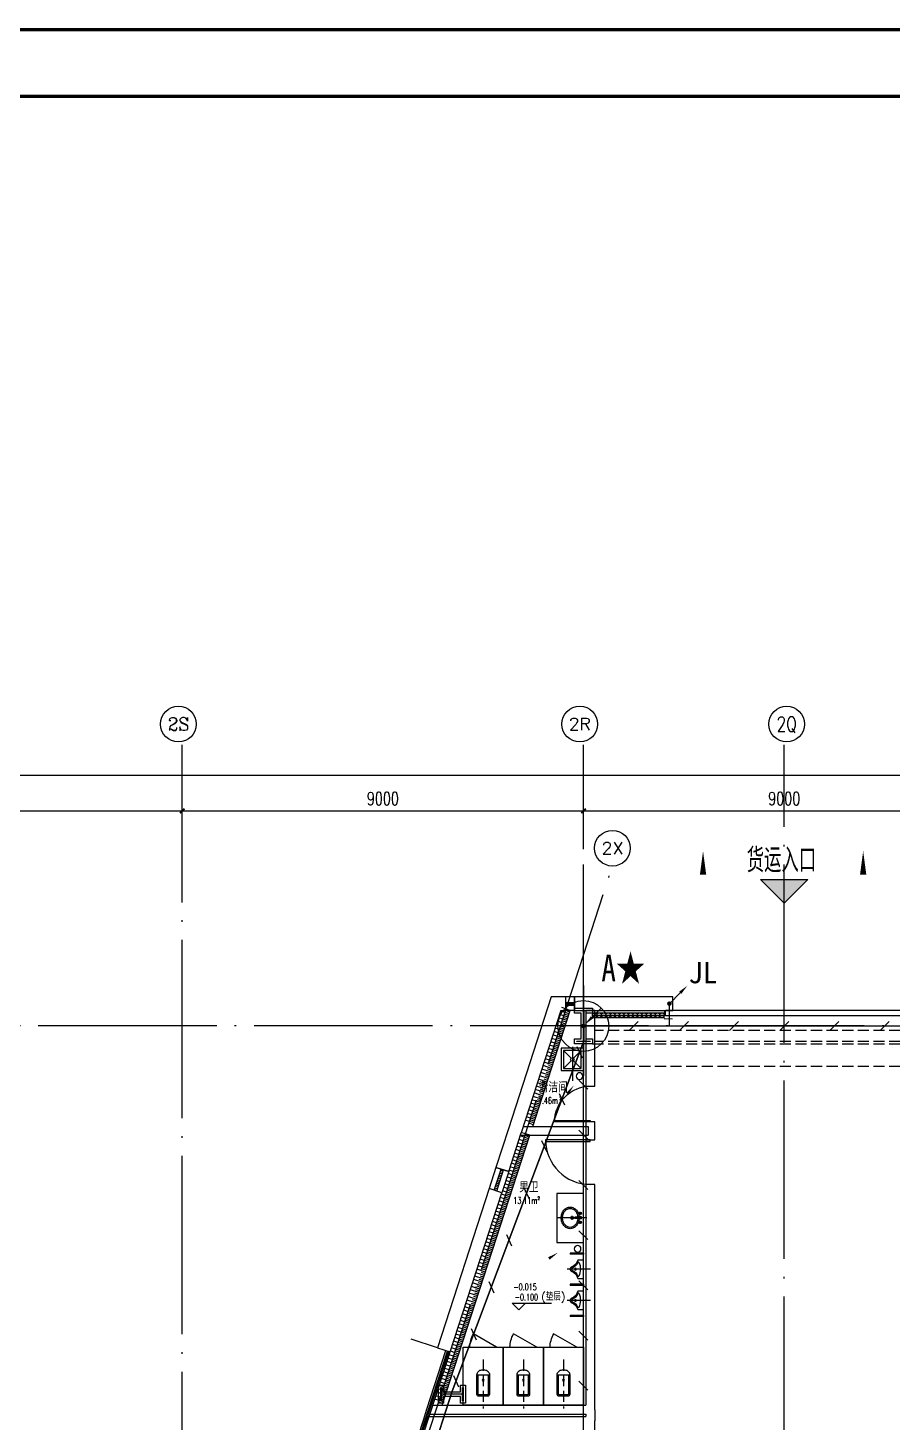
# Model space of a CAD drawing. Extents: x -1396510 to 1250330, y -1892470 to 1623980.
# Drawn here: x -276314 to -256935, y -998987 to -967742 of the extents above; entities that cross this region are included whole.
import ezdxf
from ezdxf.enums import TextEntityAlignment as Align

# ---------------------------------------------------------------- set-up
doc = ezdxf.new("R2010")
doc.units = 0
doc.header["$LTSCALE"] = 1000
doc.header["$MEASUREMENT"] = 0
for name, pattern in [('10平面$0$DASH', [0.35, 0.25, -0.1]), ('10平面$1$DOTE', [2.42, 2, -0.2, 0.02, -0.2]), ('CENTER2', [1.125, 0.75, -0.125, 0.125, -0.125]), ('DASH', [0.35, 0.25, -0.1]), ('DOTE', [2.42, 2, -0.2, 0.02, -0.2])]:
    doc.linetypes.add(name, pattern=pattern)
doc.layers.get('Defpoints').update_dxf_attribs({"color": 210})
for name, color, linetype in [('0-cxFrame', 155, 'Continuous'), ('10平面$0$WINDOW', 4, 'Continuous'), ('10平面$1$A-AXIS-DOTE', 14, '10平面$1$DOTE'), ('99平面图例外参$0$A-HATCH-2', 251, 'Continuous'), ('A-AXIS-D', 1, 'Continuous'), ('A-AXIS-DOTE', 14, 'DOTE'), ('A-AXIS-DP', 126, 'Continuous'), ('A-AXIS-SYMB', 3, 'Continuous'), ('A-HATCH-2', 251, 'Continuous'), ('A-HRAIL', 173, 'Continuous'), ('A-LIN-V', 9, 'Continuous'), ('A-SFCE', 30, 'Continuous'), ('A-TEXT', 61, 'Continuous'), ('A-WC', 223, 'Continuous'), ('A-WINDOW', 140, 'Continuous'), ('AS-COLN', 6, 'Continuous'), ('AS-WALL', 40, 'Continuous'), ('DIM_SYMB', 3, 'Continuous'), ('FH-tri', 180, 'Continuous'), ('LWIRE', 4, 'Continuous'), ('SHTLN', 4, 'Continuous'), ('TEL_TEXT', 7, 'Continuous'), ('WIRE-接地', 4, 'Continuous'), ('WIRE-照明', 1, 'Continuous'), ('建-墙-幕', 4, 'Continuous'), ('建-房间', 7, 'Continuous'), ('建-标高', 3, 'Continuous'), ('建-门', 4, 'Continuous')]:
    doc.layers.add(name, color=color, linetype=linetype)
doc.layers.add('0-cxText', color=131, linetype='Continuous', lineweight=25)
doc.layers.add('A-云线2', color=3, linetype='Continuous', plot=False)
doc.styles.add('-宋体', font='', dxfattribs={"width": 0.8})
doc.styles.add('_TCH_AXIS', font='COMPLEX', dxfattribs={"bigfont": 'GBCBIG'})
doc.styles.add('_TCH_DIM_T3', font='SIMPLEX', dxfattribs={"width": 0.705882, "bigfont": 'GBCBIG'})
doc.styles.add('A-AREA', font='SIMPLEX', dxfattribs={"bigfont": 'GBCBIG'})
doc.styles.add('A-STANDARD', font='SIMPLEX', dxfattribs={"bigfont": 'GBCBIG'})
doc.styles.add('cx_tuming', font='simhei.ttf')
doc.styles.add('cx_tuqian1', font='')
doc.styles.get("Standard").update_dxf_attribs({"font": 'gbenor.shx', "bigfont": 'gbcbig.shx'})
doc.styles.add('宋体', font='')
doc.styles.add('黑体', font='simhei.ttf', dxfattribs={"height": 12})
doc.styles.get('-宋体').set_extended_font_data('SimSun')
doc.styles.get('cx_tuqian1').set_extended_font_data('SimSun')
doc.styles.get('宋体').set_extended_font_data('SimSun')
doc.dimstyles.new('_TCH_ARCH&&100', dxfattribs={"dimtxt": 297.5, "dimasz": 100, "dimexe": 100, "dimexo": 100, "dimgap": 126.25, "dimtad": 1, "dimdec": 0, "dimzin": 0, "dimdsep": 46, "dimtxsty": '_TCH_DIM_T3', "dimblk": 'ARCHTICK', "dimcen": 0.09, "dimclrt": 7, "dimazin": 2, "dimtfac": 1, "dimtdec": 0, "dimtix": 1, "dimtmove": 2, "dimatfit": 3, "dimfxl": 0, "dimtolj": 1, "dimtzin": 0, "dimarcsym": 0})

# ---------------------------------------------------------------- blocks, each defined once
blk = doc.blocks.new('厕卫')
at = {"layer": 'A-AXIS-DOTE', "color": 0, "linetype": 'DASH'}
blk.add_line((50, -823), (50, 272), dxfattribs=at)
at = {"layer": 'A-WC', "color": 0}
for p, q in [((-60, -40), (-60, -470)), ((150, -30), (-50, -30)), ((160, -470), (160, -40)), ((190, -470), (-90, -470)), ((350, -1097), (-170, -1397))]:
    blk.add_line(p, q, dxfattribs=at)
blk.add_lwpolyline([(-400, 203), (-400, -1097), (500, -1097), (500, 203)], close=True, dxfattribs=at)
blk.add_lwpolyline([(190, -40, 0.414214), (150, 0), (-50, 0, 0.414214), (-90, -40), (-90, -480, 0.414214), (20, -590), (80, -590, 0.414214), (190, -480)], format="xyb", close=True, dxfattribs=at)
blk.add_circle((50, -359), 20, dxfattribs=at)
for centre, radius, start, end in [((-50, -40), 10, 90, 180), ((150, -40), 10, 0, 90), ((350, -1097), 600, 180, 209.9999)]:
    blk.add_arc(centre, radius, start, end, dxfattribs=at)
for p in [(50, 0), (50, -359)]:
    blk.add_point(p, dxfattribs=at)
blk = doc.blocks.new('$lvtry$00000224')
at = {"color": 0}
for p, q in [((-363, 0), (-363, -300)), ((-338, 0), (-363, 0)), ((-338, -300), (-363, -300)), ((-338, 0), (-338, -300)), ((337, 0), (337, -300)), ((362, 0), (337, 0)), ((362, -300), (337, -300)), ((362, 0), (362, -300))]:
    blk.add_line(p, q, dxfattribs=at)
at = {"color": 0, "elevation": 0}
blk.add_lwpolyline([(-205, -131), (-205, 0), (205, 0), (205, -131, 0.268068), (51, -263, -0.317765), (0, -300, -0.317765), (-51, -263, 0.268068)], format="xyb", close=True, dxfattribs=at)
at = {"color": 0}
blk.add_circle((0, -182, 0), 20, dxfattribs=at)
for centre, radius, start, end in [((-152, -115, 0), 10, 114.1084, 248.1394), ((5, -466, 0), 395, 66.6675, 114.1084), ((-243, -341, 0), 233, 19.2639, 68.1394), ((0, -256, 0), 24, 199.2639, 269.4998), ((0, -256, 0), 24, 270.5002, 340.7361), ((243, -341, 0), 233, 110.4941, 160.7361), ((158, -113, 0), 10, 290.4941, 66.6675)]:
    blk.add_arc(centre, radius, start, end, dxfattribs=at)
blk.add_point((0, -182, 0), dxfattribs=at)
at = {"layer": 'A-AXIS-DOTE', "color": 0}
blk.add_lwpolyline([(0, 153), (0, -367)], dxfattribs=at)
blk = doc.blocks.new('小便器')
at = {"layer": 'A-WC', "color": 8, "xscale": -1, "rotation": 89.99999999999999}
blk.add_blockref('$lvtry$00000224', (2044606, 1695654), dxfattribs=at)
blk = doc.blocks.new('45345')
at = {"layer": 'A-WC'}
h = blk.add_hatch(dxfattribs=at)
h.set_pattern_fill('ANSI31', color=0, scale=10)
h.set_pattern_definition([(30, (40598742844.535, 3385776346.45), (-7.9375, 13.74815), [])])
edge = h.paths.add_edge_path()
edge.add_arc((40598742441.347763, 3385774511.717568), 50, 0, 360)
at = {"layer": 'A-WC', "color": 0}
blk.add_circle((40598742441.347763, 3385774511.717568), 50, dxfattribs=at)
blk = doc.blocks.new('A$C34D37DA4')
at = {"color": 0, "ltscale": 0.5}
for points in [[(-250, -108), (250, -108), (250, 392), (-250, 392)], [(-200, -58), (200, -58), (200, 342), (-200, 342)]]:
    blk.add_lwpolyline(points, close=True, dxfattribs=at)
for points in [[(-200, 342), (-28, 171)], [(28, 171), (200, 342)], [(-200, -58), (-28, 114)], [(28, 114), (200, -58)]]:
    blk.add_lwpolyline(points, dxfattribs=at)
blk.add_circle((0, 142), 40, dxfattribs=at)
at = {"layer": 'A-AXIS-DOTE', "color": 0}
blk.add_lwpolyline([(0, 427), (0, -333)], dxfattribs=at)
blk = doc.blocks.new('10平面$0$$DorLib2D$00000126')
at = {"color": 0, "linetype": 'Continuous'}
for p, q in [((-0.532, 0.5), (-0.532, 0.9)), ((0.532, 0.9), (0.532, 0.5))]:
    blk.add_line(p, q, dxfattribs=at)
at = {"color": 0, "linetype": '10平面$0$DASH'}
for p, q in [((-0.532, 0.9), (0.532, 0.9)), ((-0.532, 0.5), (0.532, 0.5))]:
    blk.add_line(p, q, dxfattribs=at)
blk = doc.blocks.new('42343243')
at = {"layer": '10平面$0$WINDOW', "xscale": 5000, "yscale": 300, "zscale": 300, "rotation": 179.9999999999992}
blk.add_blockref('10平面$0$$DorLib2D$00000126', (-259354, 1223020), dxfattribs=at)
blk = doc.blocks.new('nt66')
at = {"layer": 'A-HATCH-2', "color": 8}
blk.add_lwpolyline([(-195840, 766870), (-195440, 766870), (-195440, 766758), (-195586, 766758), (-195586, 766182), (-195440, 766182), (-195440, 766070), (-195840, 766070), (-195840, 766182), (-195694, 766182), (-195694, 766758), (-195840, 766758)], close=True, dxfattribs=at)
at = {"layer": 'AS-COLN'}
blk.add_lwpolyline([(-195790, 766820), (-195490, 766820), (-195490, 766808), (-195636, 766808), (-195636, 766132), (-195490, 766132), (-195490, 766120), (-195790, 766120), (-195790, 766132), (-195644, 766132), (-195644, 766808), (-195790, 766808)], close=True, dxfattribs=at)
blk = doc.blocks.new('342343243')
at = {"layer": 'A-AXIS-DP', "color": 5}
blk.add_lwpolyline([(-155704, 832070), (-155404, 832070), (-155404, 832058), (-155550, 832058), (-155550, 831582), (-155404, 831582), (-155404, 831570), (-155704, 831570), (-155704, 831582), (-155558, 831582), (-155558, 832058), (-155704, 832058), (-155704, 832070)], close=True, dxfattribs=at)
at = {"layer": 'A-HATCH-2'}
blk.add_lwpolyline([(-155754, 832120), (-155354, 832120), (-155354, 832008), (-155500, 832008), (-155500, 831632), (-155354, 831632), (-155354, 831520), (-155754, 831520), (-155754, 831632), (-155608, 831632), (-155608, 832008), (-155754, 832008)], close=True, dxfattribs=at)
blk = doc.blocks.new('33333')
blk.add_blockref('nt66', (-68214, -43900))
at = {"layer": 'A-AXIS-DP', "rotation": 270}
blk.add_blockref('342343243', (-1098624, 558766), dxfattribs=at)
blk = doc.blocks.new('w42343')
at = {"layer": 'A-HATCH-2', "color": 8, "linetype": 'DASH'}
for p, q in [((-263654, 722170), (-128354, 722170)), ((-263654, 721670), (-128354, 721670))]:
    blk.add_line(p, q, dxfattribs=at)
blk = doc.blocks.new('343243')
at = {"layer": '10平面$1$A-AXIS-DOTE', "color": 0}
blk.add_lwpolyline([(-137039, 783550), (-137039, 784210)], dxfattribs=at)
at = {"layer": 'A-WC', "color": 0}
for p, q in [((-137176, 783694), (-137103, 783694)), ((-137139, 783657), (-137139, 783731)), ((-137084, 783875), (-136994, 783875)), ((-137071, 783707), (-137056, 783814)), ((-137064, 783668), (-137071, 783707)), ((-137064, 783668), (-137056, 783814)), ((-137064, 783668), (-137014, 783668)), ((-137063, 783687), (-137015, 783687)), ((-137056, 783814), (-137022, 783814)), ((-137056, 783804), (-137022, 783804)), ((-137039, 783830), (-137039, 783920)), ((-137014, 783668), (-137022, 783814)), ((-137008, 783707), (-137022, 783814)), ((-137014, 783668), (-137008, 783707)), ((-136976, 783694), (-136903, 783694)), ((-136939, 783657), (-136939, 783731))]:
    blk.add_line(p, q, dxfattribs=at)
for points in [[(-137069, 783721, -0.055034), (-137132, 783735, -0.088849), (-137208, 783776, -0.104988), (-137263, 783843, -0.12017), (-137282, 783920, -0.12017), (-137263, 783997, -0.104988), (-137208, 784064, -0.088849), (-137132, 784105, -0.080052), (-137039, 784120, -0.080052)], [(-137065, 783751, -0.056066), (-137123, 783763, -0.088849), (-137190, 783800, -0.104988), (-137237, 783857, -0.12017), (-137252, 783920, -0.12017), (-137237, 783983, -0.104988), (-137190, 784040, -0.088849), (-137123, 784077, -0.080052), (-137039, 784090, -0.080052)], [(-137039, 784120, -0.080052), (-136946, 784105, -0.088849), (-136870, 784064, -0.104988), (-136815, 783997, -0.12017), (-136796, 783920, -0.12017), (-136815, 783843, -0.104988), (-136870, 783776, -0.088849), (-136946, 783735, -0.055034), (-137010, 783721, -0.080052)], [(-137039, 784090, -0.080052), (-136956, 784077, -0.088849), (-136889, 784040, -0.104988), (-136842, 783983, -0.12017), (-136826, 783920, -0.12017), (-136842, 783857, -0.104988), (-136889, 783800, -0.088849), (-136956, 783763, -0.056066), (-137014, 783751, -0.080052)]]:
    blk.add_lwpolyline(points, format="xyb", dxfattribs=at)
for centre, radius in [((-137139, 783694), 25), ((-137139, 783694), 15), ((-137039, 783875), 30), ((-137039, 783875), 20), ((-136939, 783694), 25), ((-136939, 783694), 15)]:
    blk.add_circle(centre, radius, dxfattribs=at)
for centre, start, end in [((-137040, 783695), 80.5252, 279.4748), ((-137038, 783695), 260.5252, 99.4748)]:
    blk.add_arc(centre, 7.19, start, end, dxfattribs=at)
blk = doc.blocks.new('3333')
at = {"layer": 'A-SFCE', "const_width": 20}
blk.add_lwpolyline([(-227064, 766320), (-227064, 766510), (-227244, 766510), (-227244, 766320)], dxfattribs=at)
blk = doc.blocks.new('_ArchTick')
at = {"color": 0, "linetype": 'ByBlock', "const_width": 0.4}
blk.add_lwpolyline([(-0.5, -0.5), (0.5, 0.5)], dxfattribs=at)
blk = doc.blocks.new('*D5767')
at = {"layer": 'A-AXIS-D', "color": 0, "lineweight": -2, "transparency": 16777216}
for p, q in [((0, 3960), (0, 4920)), ((0, 4820), (12300, 4820)), ((12300, 3960), (12300, 4920))]:
    blk.add_line(p, q, dxfattribs=at)
at = {"layer": 'Defpoints', "color": 0, "transparency": 16777216}
for p in [(12300, 4820), (0, 3860), (12300, 3860)]:
    blk.add_point(p, dxfattribs=at)
at = {"layer": 'A-AXIS-D', "color": 0, "lineweight": -2, "transparency": 16777216, "xscale": 100, "yscale": 100, "zscale": 100, "rotation": 180}
blk.add_blockref('_ArchTick', (0, 4820), dxfattribs=at)
at = {"layer": 'A-AXIS-D', "color": 0, "lineweight": -2, "transparency": 16777216, "xscale": 100, "yscale": 100, "zscale": 100}
blk.add_blockref('_ArchTick', (12300, 4820), dxfattribs=at)
at = {"layer": 'A-AXIS-D', "color": 7, "transparency": 16777216, "insert": (6150, 5095), "char_height": 297.5, "attachment_point": 5, "style": '_TCH_DIM_T3'}
blk.add_mtext('\\A1;12300', dxfattribs=at)
blk = doc.blocks.new('*D5768')
at = {"layer": 'A-AXIS-D', "color": 0, "lineweight": -2, "transparency": 16777216}
for p, q in [((12300, 3960), (12300, 4920)), ((12300, 4820), (21300, 4820)), ((21300, 3960), (21300, 4920))]:
    blk.add_line(p, q, dxfattribs=at)
at = {"layer": 'Defpoints', "color": 0, "transparency": 16777216}
for p in [(21300, 4820), (12300, 3860), (21300, 3860)]:
    blk.add_point(p, dxfattribs=at)
at = {"layer": 'A-AXIS-D', "color": 0, "lineweight": -2, "transparency": 16777216, "xscale": 100, "yscale": 100, "zscale": 100, "rotation": 180}
blk.add_blockref('_ArchTick', (12300, 4820), dxfattribs=at)
at = {"layer": 'A-AXIS-D', "color": 0, "lineweight": -2, "transparency": 16777216, "xscale": 100, "yscale": 100, "zscale": 100}
blk.add_blockref('_ArchTick', (21300, 4820), dxfattribs=at)
at = {"layer": 'A-AXIS-D', "color": 7, "transparency": 16777216, "insert": (16800, 5095), "char_height": 297.5, "attachment_point": 5, "style": '_TCH_DIM_T3'}
blk.add_mtext('\\A1;9000', dxfattribs=at)
blk = doc.blocks.new('*D5769')
at = {"layer": 'A-AXIS-D', "color": 0, "lineweight": -2, "transparency": 16777216}
for p, q in [((21300, 3960), (21300, 4920)), ((21300, 4820), (30300, 4820)), ((30300, 3960), (30300, 4920))]:
    blk.add_line(p, q, dxfattribs=at)
at = {"layer": 'Defpoints', "color": 0, "transparency": 16777216}
for p in [(30300, 4820), (21300, 3860), (30300, 3860)]:
    blk.add_point(p, dxfattribs=at)
at = {"layer": 'A-AXIS-D', "color": 0, "lineweight": -2, "transparency": 16777216, "xscale": 100, "yscale": 100, "zscale": 100, "rotation": 180}
blk.add_blockref('_ArchTick', (21300, 4820), dxfattribs=at)
at = {"layer": 'A-AXIS-D', "color": 0, "lineweight": -2, "transparency": 16777216, "xscale": 100, "yscale": 100, "zscale": 100}
blk.add_blockref('_ArchTick', (30300, 4820), dxfattribs=at)
at = {"layer": 'A-AXIS-D', "color": 7, "transparency": 16777216, "insert": (25800, 5095), "char_height": 297.5, "attachment_point": 5, "style": '_TCH_DIM_T3'}
blk.add_mtext('\\A1;9000', dxfattribs=at)
blk = doc.blocks.new('*D5785')
at = {"layer": 'A-AXIS-D', "color": 0, "lineweight": -2, "transparency": 16777216}
for p, q in [((-900, 4060), (-900, 5720)), ((157100, 4060), (157100, 5720)), ((-900, 5620), (157100, 5620))]:
    blk.add_line(p, q, dxfattribs=at)
at = {"layer": 'Defpoints', "color": 0, "transparency": 16777216}
for p in [(157100, 5620), (-900, 3960), (157100, 3960)]:
    blk.add_point(p, dxfattribs=at)
at = {"layer": 'A-AXIS-D', "color": 0, "lineweight": -2, "transparency": 16777216, "xscale": 100, "yscale": 100, "zscale": 100, "rotation": 180}
blk.add_blockref('_ArchTick', (-900, 5620), dxfattribs=at)
at = {"layer": 'A-AXIS-D', "color": 0, "lineweight": -2, "transparency": 16777216, "xscale": 100, "yscale": 100, "zscale": 100}
blk.add_blockref('_ArchTick', (157100, 5620), dxfattribs=at)
at = {"layer": 'A-AXIS-D', "color": 7, "transparency": 16777216, "insert": (78100, 5895), "char_height": 297.5, "attachment_point": 5, "style": '_TCH_DIM_T3'}
blk.add_mtext('\\A1;158000', dxfattribs=at)
blk = doc.blocks.new('*U25')
at = {"color": 0}
blk.add_lwpolyline([(500, 0), (500, 1000), (460, 1000), (460, 0)], close=True, dxfattribs=at)
blk.add_arc((500, 0), 1000, 90, 180, dxfattribs=at)
blk = doc.blocks.new('*U24')
at = {"color": 0, "xscale": 0.001, "yscale": 0.001, "zscale": 0.001}
blk.add_blockref('*U25', (0, 0), dxfattribs=at)
blk = doc.blocks.new('*U52')
at = {"color": 0}
for p, q in [((-250, 150), (250, 150)), ((250, 30), (-250, 30)), ((-250, -30), (-190, 30)), ((-190, -30), (-130, 30)), ((-130, -30), (-70, 30)), ((-70, -30), (-10, 30)), ((-10, -30), (50, 30)), ((50, -30), (110, 30)), ((110, -30), (170, 30)), ((170, -30), (230, 30)), ((250, -30), (-250, -30)), ((-250, -150), (250, -150))]:
    blk.add_line(p, q, dxfattribs=at)
for points in [[(-250, -150), (-250, 150)], [(250, -150), (250, 150)]]:
    blk.add_lwpolyline(points, dxfattribs=at)
blk = doc.blocks.new('*U51')
at = {"color": 0, "xscale": 0.001999999996058992, "yscale": 0.003333333333333334, "zscale": 0.001999999996058992}
blk.add_blockref('*U52', (0, 0), dxfattribs=at)
blk = doc.blocks.new('99平面图例外参$0$$LinePat$填挖边坡')
at = {"color": 0}
for p, q in [((0, 0), (0, -1500)), ((300, 0), (300, -600))]:
    blk.add_line(p, q, dxfattribs=at)
at = {"layer": 'Defpoints', "color": 0}
blk.add_point((600, 0), dxfattribs=at)
blk = doc.blocks.new('99平面图例外参$0$$LinePat$圆环')
for points in [[(0, 150), (300, 150)], [(0, 0), (300, 0)], [(0, -150), (300, -150)]]:
    blk.add_lwpolyline(points)
at = {"color": 0}
blk.add_circle((150, 0), 150, dxfattribs=at)
blk = doc.blocks.new('$TelecSys$00000008')
blk.add_line((0.4, 0.4), (-0.4, -0.4))
blk = doc.blocks.new('$TelecSys$00000078')
for p, q in [((1.15, 1.15), (0.55, 0.55)), ((0.104, 0.104), (0.104, 0.104)), ((-0.104, -0.104), (-0.104, -0.104))]:
    blk.add_line(p, q)
at = {"const_width": 0.142}
blk.add_lwpolyline([(-0.071, 0, 1), (0.071, 0, 1)], format="xyb", close=True, dxfattribs=at)
blk.add_solid([(0.62, 0.48), (0.48, 0.62), (0.1, 0.1)])
at = {"width": 0.8, "flags": 9}
blk.add_attdef('A', (0, 0), '', height=0.00002, dxfattribs=at)
blk = doc.blocks.new('$TelecSys$00000079')
for p, q in [((0.7, 0.7), (0, 0)), ((0.104, 0.104), (0.104, 0.104)), ((-0.104, -0.104), (-0.104, -0.104))]:
    blk.add_line(p, q)
at = {"const_width": 0.142}
blk.add_lwpolyline([(-0.071, 0, 1), (0.071, 0, 1)], format="xyb", close=True, dxfattribs=at)
blk.add_solid([(0.63, 0.77), (0.77, 0.63), (1.15, 1.15)])
at = {"width": 0.8, "flags": 9}
blk.add_attdef('A', (0, 0), '', height=0.00002, dxfattribs=at)
blk = doc.blocks.new('TK22.A0+1 L(Dragon)')
at = {"layer": '0-cxFrame', "color": 7, "const_width": 0.5}
blk.add_lwpolyline([(0, 0), (-1485, 0), (-1485, 841), (0, 841)], close=True, dxfattribs=at)
at = {"layer": '0-cxFrame', "const_width": 0.5}
blk.add_lwpolyline([(-80, 10), (-1465, 10), (-1465, 831), (-80, 831)], close=True, dxfattribs=at)
at = {"style": '黑体', "flags": 4}
blk.add_attdef('图幅', text='', height=3.3, dxfattribs=at).set_placement((-40, 3), align=Align.RIGHT)
at = {"layer": '0-cxText', "flags": 4}
for tag, height, style, p in [('建设单位', 3.5, 'cx_tuming', (-45, 240)), ('项目名称', 3.5, 'cx_tuming', (-45, 210)), ('子项名称', 3.5, 'cx_tuming', (-45, 180)), ('工程编号', 3.3, 'cx_tuqian1', (-35, 165)), ('图名1', 3.5, 'cx_tuming', (-45, 87)), ('图名2', 3.5, 'cx_tuming', (-45, 79)), ('图名3', 3.5, 'cx_tuming', (-45, 71)), ('出图日期', 3.3, 'cx_tuqian1', (-39, 60)), ('专业', 3.3, 'cx_tuqian1', (-55, 52)), ('图号', 3.3, 'cx_tuqian1', (-55, 44)), ('版次', 3.3, 'cx_tuqian1', (-20, 44))]:
    blk.add_attdef(tag, text='', height=height, dxfattribs=dict(at, style=style)).set_placement(p, align=Align.MIDDLE)
at = {"layer": 'Defpoints', "color": 6, "flags": 4}
for tag, height, style, p in [('tufu', 3.3, '黑体', (-12, 12)), ('dwfname', 4, 'cx_tuqian1', (-80, 3))]:
    blk.add_attdef(tag, text='', height=height, dxfattribs=dict(at, style=style)).set_placement(p, align=Align.RIGHT)
blk = doc.blocks.new('世赫2#厂房一层0821')
at = {"layer": 'FH-tri'}
h = blk.add_hatch(color=8, dxfattribs=at)
h.dxf.hatch_style = 1
h.paths.add_polyline_path([(25269.7, 3282.6), (26330.3, 3282.6), (25800, 2752.3)])
at = {"layer": 'A-AXIS-D'}
for centre in [(12215.1, 6766.1), (21215.1, 6766.1), (25855.1, 6766.1), (21947.6, 3984)]:
    blk.add_circle(centre, 400, dxfattribs=at)
at = {"layer": 'A-AXIS-DOTE', "color": 8, "ltscale": 2}
for p, q in [((12300, -89188.9), (12300, 6300)), ((21300, -87498.9), (21300, 6300)), ((25800, -87498.9), (25800, 6300)), ((163114.2, 0), (-11095.8, 0))]:
    blk.add_line(p, q, dxfattribs=at)
blk.add_lwpolyline([(-1898.6, -69910.4), (21947.6, 3584)], dxfattribs=at)
at = {"layer": 'A-AXIS-SYMB', "color": 8}
for points in [[(23980, 2460, 0, 0, 0), (23980, 3920, 0, 140, 0), (23980, 3395, 0, 0, 0)], [(27570, 2460, 0, 0, 0), (27570, 3920, 0, 140, 0), (27570, 3395, 0, 0, 0)]]:
    blk.add_lwpolyline(points, format="xyseb", dxfattribs=at)
at = {"layer": 'A-LIN-V'}
for p, q in [((20159.8, -2250), (21003.4, 350)), ((18131.9, -8500), (20094.9, -2450))]:
    blk.add_line(p, q, dxfattribs=at)
at = {"layer": 'A-SFCE'}
for p, q in [((21300, 910), (21300, -1120)), ((18024.1, -7212.2), (17437.1, -7021.7))]:
    blk.add_line(p, q, dxfattribs=at)
at = {"layer": 'A-SFCE', "linetype": 'DASH'}
for p, q in [((30150, -100), (21550, -100)), ((30150, -350), (21550, -350))]:
    blk.add_line(p, q, dxfattribs=at)
at = {"layer": 'A-WC', "color": 8, "elevation": 0}
blk.add_lwpolyline([(21300, -4850), (21300, -3750), (20700, -3750), (20700, -4850), (21300, -4850)], dxfattribs=at)
at = {"layer": 'AS-WALL'}
for p, q in [((20575.1, 650), (19616.7, -2303.7)), ((20900, 650), (20575.1, 650)), ((20900, 350), (20900, 650)), ((23300, 650), (21100, 650)), ((21100, 650), (21100, 350)), ((23300, 350), (23300, 650)), ((20793.1, 350), (19902.1, -2396.3)), ((20793.1, 350), (20900, 350)), ((21100, 350), (23300, 350)), ((21350, 350), (21350, -1350)), ((21550, 350), (21350, 350)), ((21550, -1350), (21550, 350)), ((21350, -1350), (21550, -1350)), ((21350, -2150), (21350, -2550)), ((21550, -2150), (21350, -2150)), ((21550, -2550), (21550, -2150)), ((19616.7, -2303.7), (19335.8, -3169.6)), ((19621.1, -3262.2), (19902.1, -2396.3)), ((19884.7, -2450), (21400, -2450)), ((19949.5, -2250), (21400, -2250)), ((21400, -2250), (21400, -2450)), ((21350, -2550), (21550, -2550)), ((19335.8, -3169.6), (19621.1, -3262.2)), ((19181.5, -3645.2), (18024.1, -7212.2)), ((18309.5, -7304.7), (19466.8, -3737.8)), ((19466.8, -3737.8), (19181.5, -3645.2)), ((21550, -3550), (21350, -3550)), ((21350, -3550), (21350, -8500)), ((21550, -8600), (21550, -3550)), ((18024.1, -7212.2), (18309.5, -7304.7)), ((17856.8, -8700), (21350, -8700)), ((17921.7, -8500), (21350, -8500)), ((21350, -8700), (21350, -8750)), ((21550, -8600), (21550, -8850)), ((17840.5, -8750), (21350, -8750)), ((21550, -11550), (21550, -8850))]:
    blk.add_line(p, q, dxfattribs=at)
at = {"layer": 'DIM_SYMB', "color": 8}
for points in [[(20614.2, -1920, 0, 0, 0), (21084.2, -1330, 0, 64, 0), (20934.6, -1517.7, 0, 0, 0)], [(19994.2, -5550, 0, 0, 0), (20724.2, -5080, 0, 64, 0), (20522.4, -5209.9, 0, 0, 0)]]:
    blk.add_lwpolyline(points, format="xyseb", dxfattribs=at)
at = {"layer": 'FH-tri', "color": 8}
blk.add_lwpolyline([(25269.7, 3282.6), (26330.3, 3282.6), (26330.3, 3282.6), (25800, 2752.3)], close=True, dxfattribs=at)
at = {"layer": '建-墙-幕'}
for p, q in [((17789.1, -8584.6), (18214.4, -7273.9)), ((17820.8, -8594.9), (18246.1, -7284.2)), ((17852.5, -8605.1), (18277.8, -7294.4)), ((17884.2, -8615.4), (18309.5, -7304.7)), ((18214.4, -7273.9), (18309.5, -7304.7)), ((17708, -8834.6), (17789.1, -8584.6)), ((17739.7, -8844.9), (17820.8, -8594.9)), ((17771.4, -8855.1), (17852.5, -8605.1)), ((17803.1, -8865.4), (17884.2, -8615.4)), ((15225.8, -16484.6), (17708, -8834.6)), ((15257.5, -16494.9), (17739.7, -8844.9)), ((15289.2, -16505.1), (17771.4, -8855.1)), ((15321, -16515.4), (17803.1, -8865.4))]:
    blk.add_line(p, q, dxfattribs=at)
at = {"layer": '建-标高', "color": 8}
for p, q in [((19847.8, -6360), (19697.8, -6210)), ((19697.8, -6210), (20577.8, -6210)), ((19847.8, -6360), (19997.8, -6210))]:
    blk.add_line(p, q, dxfattribs=at)
at = {"layer": '建-门'}
for p, q in [((21350, -1350), (21350, -2150)), ((21350, -2550), (21350, -3550))]:
    blk.add_line(p, q, dxfattribs=at)
at = {"color": 8, "rotation": 180.0000000000122}
for p in [(2065906.1, 1690203.6, 0), (2065906.1, 1689503.6, 0)]:
    blk.add_blockref('小便器', p, dxfattribs=at)
at = {"color": 8, "xscale": -1, "rotation": 180}
for p in [(19000, -8297.2), (19900, -8297.2), (20800, -8297.2)]:
    blk.add_blockref('厕卫', p, dxfattribs=at)
at = {"layer": '99平面图例外参$0$A-HATCH-2', "color": 203, "yscale": 0.1333333333333333, "zscale": 0.1333333333333333}
for p, xscale, rotation in [((20978.6, 273.5), 0.1339918837971177, 252.0237134181391), ((21003.4, 350), 0.1339918837971177, 252.0237134181391), ((20879.4, -32.4), 0.1339918837971177, 252.0237134181391), ((20904.2, 44.1), 0.1339918837971177, 252.0237134181391), ((20929, 120.6), 0.1339918837971177, 252.0237134181391), ((20953.8, 197.1), 0.1339918837971177, 252.0237134181391), ((20780.1, -338.2), 0.1339918837971177, 252.0237134181391), ((20804.9, -261.8), 0.1339918837971177, 252.0237134181391), ((20829.7, -185.3), 0.1339918837971177, 252.0237134181391), ((20854.5, -108.8), 0.1339918837971177, 252.0237134181391), ((20680.9, -644.1), 0.1339918837971177, 252.0237134181391), ((20705.7, -567.6), 0.1339918837971177, 252.0237134181391), ((20730.5, -491.2), 0.1339918837971177, 252.0237134181391), ((20755.3, -414.7), 0.1339918837971177, 252.0237134181391), ((20581.6, -950), 0.1339918837971177, 252.0237134181391), ((20606.4, -873.5), 0.1339918837971177, 252.0237134181391), ((20631.2, -797.1), 0.1339918837971177, 252.0237134181391), ((20656, -720.6), 0.1339918837971177, 252.0237134181391), ((20482.4, -1255.9), 0.1339918837971177, 252.0237134181391), ((20507.2, -1179.4), 0.1339918837971177, 252.0237134181391), ((20532, -1102.9), 0.1339918837971177, 252.0237134181391), ((20556.8, -1026.5), 0.1339918837971177, 252.0237134181391), ((20383.1, -1561.8), 0.1339918837971177, 252.0237134181391), ((20407.9, -1485.3), 0.1339918837971177, 252.0237134181391), ((20432.7, -1408.8), 0.1339918837971177, 252.0237134181391), ((20457.6, -1332.4), 0.1339918837971177, 252.0237134181391), ((20283.9, -1867.6), 0.1339918837971177, 252.0237134181391), ((20308.7, -1791.2), 0.1339918837971177, 252.0237134181391), ((20333.5, -1714.7), 0.1339918837971177, 252.0237134181391), ((20358.3, -1638.2), 0.1339918837971177, 252.0237134181391), ((20184.6, -2173.5), 0.1339918837971177, 252.0237134181391), ((20209.4, -2097.1), 0.1339918837971177, 252.0237134181391), ((20234.2, -2020.6), 0.1339918837971177, 252.0237134181391), ((20259.1, -1944.1), 0.1339918837971177, 252.0237134181391), ((20070.1, -2526.6), 0.1341875878156124, 252.0237134181382), ((20094.9, -2450), 0.1341875878156124, 252.0237134181382), ((19970.7, -2832.9), 0.1341875878156124, 252.0237134181382), ((19995.5, -2756.3), 0.1341875878156124, 252.0237134181382), ((20020.4, -2679.7), 0.1341875878156124, 252.0237134181382), ((20045.2, -2603.2), 0.1341875878156124, 252.0237134181382), ((19871.3, -3139.2), 0.1341875878156124, 252.0237134181382), ((19896.1, -3062.7), 0.1341875878156124, 252.0237134181382), ((19921, -2986.1), 0.1341875878156124, 252.0237134181382), ((19945.8, -2909.5), 0.1341875878156124, 252.0237134181382), ((19771.9, -3445.6), 0.1341875878156124, 252.0237134181382), ((19796.7, -3369), 0.1341875878156124, 252.0237134181382), ((19821.6, -3292.4), 0.1341875878156124, 252.0237134181382), ((19846.4, -3215.8), 0.1341875878156124, 252.0237134181382), ((19672.5, -3751.9), 0.1341875878156124, 252.0237134181382), ((19697.4, -3675.3), 0.1341875878156124, 252.0237134181382), ((19722.2, -3598.7), 0.1341875878156124, 252.0237134181382), ((19747, -3522.2), 0.1341875878156124, 252.0237134181382), ((19573.1, -4058.2), 0.1341875878156124, 252.0237134181382), ((19598, -3981.6), 0.1341875878156124, 252.0237134181382), ((19622.8, -3905.1), 0.1341875878156124, 252.0237134181382), ((19647.7, -3828.5), 0.1341875878156124, 252.0237134181382), ((19473.7, -4364.6), 0.1341875878156124, 252.0237134181382), ((19498.6, -4288), 0.1341875878156124, 252.0237134181382), ((19523.4, -4211.4), 0.1341875878156124, 252.0237134181382), ((19548.3, -4134.8), 0.1341875878156124, 252.0237134181382), ((19349.5, -4747.5), 0.1341875878156124, 252.0237134181382), ((19374.3, -4670.9), 0.1341875878156124, 252.0237134181382), ((19399.2, -4594.3), 0.1341875878156124, 252.0237134181382), ((19424, -4517.7), 0.1341875878156124, 252.0237134181382), ((19448.9, -4441.1), 0.1341875878156124, 252.0237134181382), ((19250.1, -5053.8), 0.1341875878156124, 252.0237134181382), ((19274.9, -4977.2), 0.1341875878156124, 252.0237134181382), ((19299.8, -4900.6), 0.1341875878156124, 252.0237134181382), ((19324.6, -4824.1), 0.1341875878156124, 252.0237134181382), ((19150.7, -5360.1), 0.1341875878156124, 252.0237134181382), ((19175.5, -5283.5), 0.1341875878156124, 252.0237134181382), ((19200.4, -5207), 0.1341875878156124, 252.0237134181382), ((19225.2, -5130.4), 0.1341875878156124, 252.0237134181382), ((19051.3, -5666.5), 0.1341875878156124, 252.0237134181382), ((19076.1, -5589.9), 0.1341875878156124, 252.0237134181382), ((19101, -5513.3), 0.1341875878156124, 252.0237134181382), ((19125.8, -5436.7), 0.1341875878156124, 252.0237134181382), ((18951.9, -5972.8), 0.1341875878156124, 252.0237134181382), ((18976.8, -5896.2), 0.1341875878156124, 252.0237134181382), ((19001.6, -5819.6), 0.1341875878156124, 252.0237134181382), ((19026.5, -5743), 0.1341875878156124, 252.0237134181382), ((18852.5, -6279.1), 0.1341875878156124, 252.0237134181382), ((18877.4, -6202.5), 0.1341875878156124, 252.0237134181382), ((18902.2, -6125.9), 0.1341875878156124, 252.0237134181382), ((18927.1, -6049.4), 0.1341875878156124, 252.0237134181382), ((18753.1, -6585.4), 0.1341875878156124, 252.0237134181382), ((18778, -6508.9), 0.1341875878156124, 252.0237134181382), ((18802.8, -6432.3), 0.1341875878156124, 252.0237134181382), ((18827.7, -6355.7), 0.1341875878156124, 252.0237134181382), ((18653.7, -6891.8), 0.1341875878156124, 252.0237134181382), ((18678.6, -6815.2), 0.1341875878156124, 252.0237134181382), ((18703.4, -6738.6), 0.1341875878156124, 252.0237134181382), ((18728.3, -6662), 0.1341875878156124, 252.0237134181382), ((18554.3, -7198.1), 0.1341875878156124, 252.0237134181382), ((18579.2, -7121.5), 0.1341875878156124, 252.0237134181382), ((18604, -7044.9), 0.1341875878156124, 252.0237134181382), ((18628.9, -6968.4), 0.1341875878156124, 252.0237134181382), ((18454.9, -7504.4), 0.1341875878156124, 252.0237134181382), ((18479.8, -7427.8), 0.1341875878156124, 252.0237134181382), ((18504.6, -7351.3), 0.1341875878156124, 252.0237134181382), ((18529.5, -7274.7), 0.1341875878156124, 252.0237134181382), ((18355.6, -7810.8), 0.1341875878156124, 252.0237134181382), ((18380.4, -7734.2), 0.1341875878156124, 252.0237134181382), ((18405.3, -7657.6), 0.1341875878156124, 252.0237134181382), ((18430.1, -7581), 0.1341875878156124, 252.0237134181382), ((18256.2, -8117.1), 0.1341875878156124, 252.0237134181382), ((18281, -8040.5), 0.1341875878156124, 252.0237134181382), ((18305.9, -7963.9), 0.1341875878156124, 252.0237134181382), ((18330.7, -7887.3), 0.1341875878156124, 252.0237134181382), ((18156.8, -8423.4), 0.1341875878156124, 252.0237134181382), ((18181.6, -8346.8), 0.1341875878156124, 252.0237134181382), ((18206.5, -8270.3), 0.1341875878156124, 252.0237134181382), ((18231.3, -8193.7), 0.1341875878156124, 252.0237134181382)]:
    blk.add_blockref('99平面图例外参$0$$LinePat$填挖边坡', p, dxfattribs=dict(at, xscale=xscale, rotation=rotation))
at = {"layer": 'A-HRAIL', "xscale": 0.3355865542302865, "yscale": 0.3333333333111111, "zscale": 0.3333333333111111, "rotation": 2.981394752031127e-10}
for p in [(21500, 244), (21600.7, 244), (21701.4, 244), (21802, 244), (21902.7, 244), (22003.4, 244), (22104.1, 244), (22204.7, 244), (22305.4, 244), (22406.1, 244), (22506.8, 244), (22607.4, 244), (22708.1, 244), (22808.8, 244), (22909.5, 244), (23010.1, 244)]:
    blk.add_blockref('99平面图例外参$0$$LinePat$圆环', p, dxfattribs=at)
at = {"layer": 'A-LIN-V', "color": 8, "xscale": -1.5, "yscale": 1.5, "zscale": 1.5, "rotation": 342.0237134181253}
for p in [(56357959051.1, -23625324294.5, 0), (56357959011.1, -23625328164.5, 0)]:
    blk.add_blockref('45345', p, dxfattribs=at)
at = {"layer": 'A-SFCE', "rotation": 90}
blk.add_blockref('3333', (789620.8, 227404.2), dxfattribs=at)
at = {"layer": 'A-WC', "color": 8}
blk.add_blockref('A$C34D37DA4', (21050, -892.3), dxfattribs=at)
at = {"layer": 'A-WINDOW'}
for name, p in [('42343243', (285154.2, -1222520)), ('33333', (285154.2, -722570)), ('w42343', (285154.2, -722570))]:
    blk.add_blockref(name, p, dxfattribs=at)
at = {"layer": 'A-WINDOW', "yscale": -300, "zscale": 300}
for p, xscale, rotation in [((21000, 500), 200, 179.9999999999874), ((19401.3, -3453.7), 500.000000985252, 252.0237134181366)]:
    blk.add_blockref('*U51', p, dxfattribs=dict(at, xscale=xscale, rotation=rotation))
at = {"layer": 'A-WINDOW', "color": 8, "rotation": 90.00000000001953}
blk.add_blockref('343243', (804920, 132739.2, 0), dxfattribs=at)
at = {"layer": '建-门', "zscale": 199.9999999999998, "rotation": 269.999999999782}
for p, xscale, yscale in [((21450, -1750), 800, -800), ((21450, -3050), -1000, -1000)]:
    blk.add_blockref('*U24', p, dxfattribs=dict(at, xscale=xscale, yscale=yscale))
at = {"layer": 'A-AXIS-D', "color": 7, "style": '_TCH_AXIS'}
for s, height, p, p2 in [('2S', 294.28, (11976.9, 6619), (12453.3, 6619)), ('2R', 270.86, (20970, 6630.7), (21460.2, 6630.7)), ('2X', 270.86, (21702.5, 3848.6), (22192.7, 3848.6))]:
    blk.add_text(s, height=height, dxfattribs=at).set_placement(p, p2, align=Align.FIT)
at = {"layer": 'A-AXIS-D', "color": 7, "style": '_TCH_AXIS', "width": 0.807692}
blk.add_text('2Q', height=327.87, dxfattribs=at).set_placement((25628.1, 6602.2), (26082.1, 6602.2), align=Align.FIT)
at = {"layer": 'A-TEXT', "color": 8, "style": 'A-STANDARD'}
blk.add_text('货运入口', height=540.14, dxfattribs=at).set_placement((24958.7, 3444.7))
at = {"layer": '建-房间', "color": 8, "style": 'A-AREA'}
for s, p in [('清洁间', (20294.8, -1490)), ('男卫', (19857.3, -3730))]:
    blk.add_text(s, height=241.13, dxfattribs=at).set_placement(p)
at = {"layer": '建-房间', "color": 8, "style": 'A-AREA', "width": 0.705882}
for s, height, p in [('1.46m', 148.75, (20276.7, -1745.9)), ('2', 74.4, (20756.7, -1658.4)), ('13.11m', 148.75, (19726.7, -3985.9)), ('2', 74.4, (20266.7, -3898.4))]:
    blk.add_text(s, height=height, dxfattribs=at).set_placement(p)
at = {"layer": '建-标高', "color": 7, "style": 'A-STANDARD', "width": 0.705882}
for s, p in [('-0.015', (19729.2, -5922.5)), ('-0.100', (19759.2, -6150))]:
    blk.add_text(s, height=148.75, dxfattribs=at).set_placement(p)
at = {"layer": '建-标高', "color": 7, "style": 'A-STANDARD'}
blk.add_text('(垫层)', height=168.79, dxfattribs=at).set_placement((20354.2, -6150))
at = {"layer": 'A-AXIS-D'}
for base, p1, p2, picture, middle in [((157100, 5620), (-900, 3960), (157100, 3960), '*D5785', (78100, 5895)), ((12300, 4820), (0, 3860), (12300, 3860), '*D5767', (6150, 5095)), ((21300, 4820), (12300, 3860), (21300, 3860), '*D5768', (16800, 5095)), ((30300, 4820), (21300, 3860), (30300, 3860), '*D5769', (25800, 5095))]:
    dim = blk.add_linear_dim(base=base, p1=p1, p2=p2, angle=0, dimstyle='_TCH_ARCH&&100', dxfattribs=at)
    dim.commit()
    dim.dimension.update_dxf_attribs({"geometry": picture, "text_midpoint": middle, "dimtype": 161})

msp = doc.modelspace()

# ---------------------------------------------------------------- linework, layer by layer
at = {"layer": 'WIRE-接地', "linetype": 'CENTER2', "const_width": 35}
for points in [[(-263858.2, -990110), (-263858.2, -988610)], [(-261930, -989610), (-261930, -990110)], [(-285160, -1072610), (-128850.2, -1072610), (-128850.2, -990110), (-263858.2, -990110)], [(-263858.2, -990110), (-263858.2, -1072610)], [(-266804.2, -998306), (-263854.2, -990460)], [(-266804.2, -998306), (-282787.2, -1047914)]]:
    msp.add_lwpolyline(points, dxfattribs=at)
at = {"layer": 'WIRE-照明', "color": 6, "linetype": 'Continuous'}
msp.add_circle((-263858.2, -990110), 569.2, dxfattribs=at)

# ---------------------------------------------------------------- block references
at = {"layer": '0-cxFrame', "xscale": 150, "yscale": 150, "zscale": 150}
msp.add_blockref('TK22.A0+1 L(Dragon)', (-96485, -1093930), dxfattribs=at)
at = {"layer": 'A-云线2'}
msp.add_blockref('世赫2#厂房一层0821', (-285154.2, -990110), dxfattribs=at)
at = {"layer": 'LWIRE', "xscale": -350, "yscale": 350, "zscale": 350, "rotation": 270}
msp.add_blockref('$TelecSys$00000079', (-261930, -989610), dxfattribs=at)
at = {"layer": 'LWIRE', "xscale": 350, "yscale": 350, "zscale": 350}
msp.add_blockref('$TelecSys$00000078', (-263858.2, -990110), dxfattribs=at)
at = {"layer": 'SHTLN', "xscale": 250, "yscale": 250, "zscale": 250}
for p, rotation in [((-262729.2, -990110), 180), ((-261604.2, -990110), 180), ((-260479.2, -990110), 180), ((-259354.2, -990110), 180), ((-258229.2, -990110), 180), ((-257104.2, -990110), 180), ((-263943.4, -990697.4), 69.39435270083763), ((-263858.2, -991422.5), 269.9999999999494), ((-264339.4, -991750.4), 69.39435270083763), ((-263858.2, -992547.5), 269.9999999999494), ((-264735.3, -992803.5), 69.39435270083763), ((-265131.2, -993856.5), 69.39435270083763), ((-263858.2, -993672.5), 269.9999999999494), ((-265527.1, -994909.5), 69.39435270083763), ((-263858.2, -994797.5), 269.9999999999494), ((-265923.1, -995962.5), 69.39435270083763), ((-263858.2, -995922.5), 269.9999999999494), ((-266319, -997015.6), 69.39435270083763), ((-263858.2, -997047.5), 269.9999999999494), ((-266714.9, -998068.6), 69.39435270083763), ((-263858.2, -998172.5), 269.9999999999494)]:
    msp.add_blockref('$TelecSys$00000008', p, dxfattribs=dict(at, rotation=rotation))

# ---------------------------------------------------------------- texts
at = {"layer": 'TEL_TEXT', "style": '-宋体', "width": 0.8}
msp.add_text('A★', height=600, dxfattribs=at).set_placement((-263454.4, -989111))
at = {"layer": 'TEL_TEXT', "style": '宋体'}
msp.add_text('JL', height=478.48, dxfattribs=at).set_placement((-261503.6, -989152.1))

doc.saveas('drawing.dxf')
